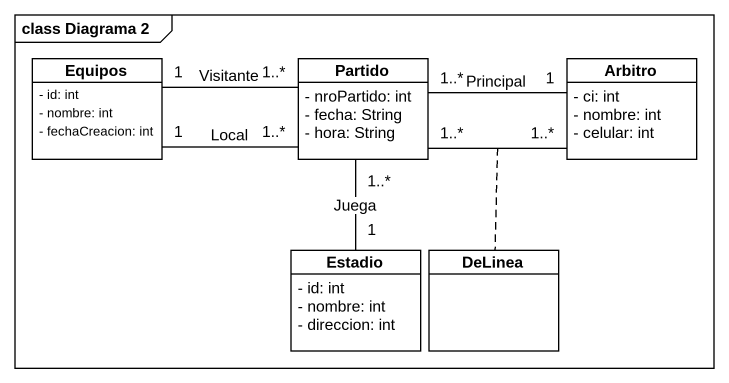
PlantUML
@startuml
mainframe class Diagrama 2
hide circle
hide empty members
skinparam classAttributeIconSize 0
class Equipos {
  - id: int
  - nombre: int
  - fechaCreacion: int
}
class Partido {
  - nroPartido: int
  - fecha: String
  - hora: String
}
class Arbitro {
  - ci: int
  - nombre: int
  - celular: int
}
class Estadio {
  - id: int
  - nombre: int
  - direccion: int
}
class DeLinea
Equipos "1" -right- "1..*" Partido : Visitante
Equipos "1" -right- "1..*" Partido : Local
Partido "1..*" -right- "1..*" Arbitro
(Partido, Arbitro) .. DeLinea
Arbitro "1" -left- "1..*" Partido : Principal
Estadio "1" -up- "1..*" Partido : Juega
@enduml
